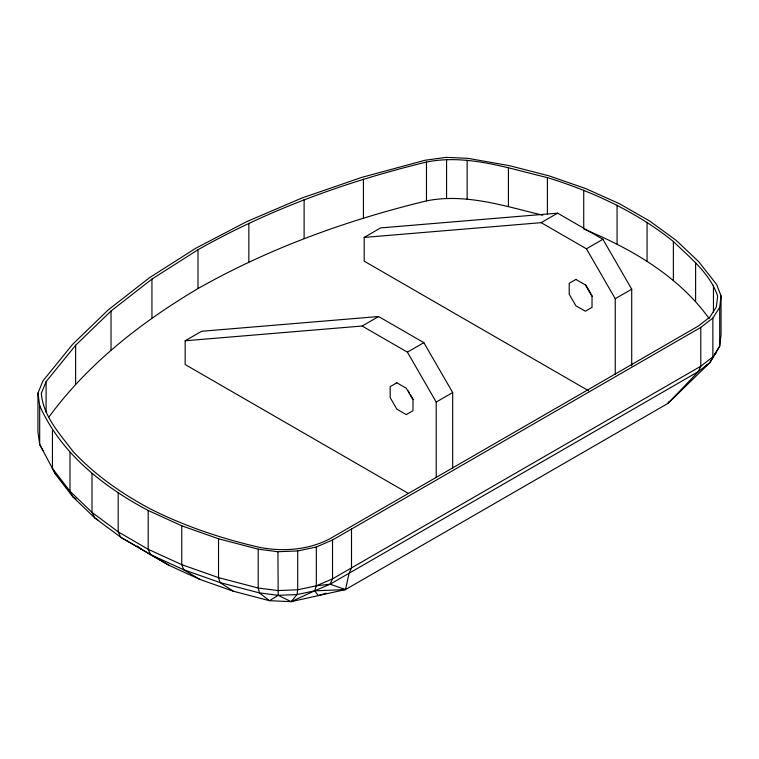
<?xml version="1.0" encoding="UTF-8"?>
<svg xmlns="http://www.w3.org/2000/svg" width="759" height="759" viewBox="0 0 759 759"><rect width="100%" height="100%" fill="white"/><g stroke="black" fill="none" stroke-linecap="round" stroke-linejoin="round"><path stroke-width="1.14" d="M49.05 416.852C88.272 363.438 141.354 322.139 197.995 288.581L198.004 249.739C269.322 209.323 346.958 181.354 426.473 162.047C467.25 153.916 508.056 168.28 547.391 177.587C592.58 191.619 636.336 211.666 673.366 241.495C689.959 257.69 710.026 273.335 717.653 296.038L716.363 306.902L709.855 317.11L698.375 326.019L330.118 538.634C308.515 550.028 283.135 551.907 259.417 547.334C221.799 538.653 185.025 526.366 150.481 509.004C121.933 493.805 95.169 475.172 73.016 451.463C59.97 433.977 42.94 416.055 41.356 393.257L46.1 381.654L75.634 345.26L111.032 311.01L151.942 279.094L198.004 249.739M37.95 393.105L39.686 405.6L39.686 444.432L55.635 474.517L73.016 497.022L94.828 517.999L120.747 537.249L169.219 565.427L199.788 579.392L233.298 591.214L269.445 600.692L291.133 601.659L345.478 589.582L667.948 403.399L709.855 362.679L719.703 346.151L719.703 307.31L721.05 295.887L716.638 284.502L698.622 261.589L676.165 240.366L649.609 220.992L619.316 203.659L585.654 188.555L548.966 175.841L509.612 165.709L467.952 158.337L446.311 157.341L425.182 160.225L361.844 177.359L302.224 197.9L246.684 221.628L195.594 248.354L149.305 277.851L108.195 309.919L72.617 344.339L42.94 380.904L37.95 393.105L37.95 431.947L39.686 444.432L42.997 450.694M719.703 307.31L712.862 318.049L700.785 327.414L332.527 540.019L316.313 546.992L316.313 585.834L314.691 590.825L291.133 601.659L278.183 595.322L259.417 592.902L220.119 582.599L183.706 569.753L150.481 554.573L148.204 549.317L148.204 510.475C103.281 486.718 60.635 453.18 39.686 405.6M148.204 510.475L181.762 525.807L218.526 538.776L258.202 549.174L258.202 588.016L259.417 592.902L269.445 600.692L278.183 595.322L296.997 594.582L314.691 590.825L330.118 584.193L332.527 578.861L332.527 540.019M669.258 401.435L667.948 403.399L698.375 371.578L709.855 362.679L719.703 346.151L721.05 334.728L721.05 295.887M291.133 601.659L296.997 594.582L297.708 589.781L297.708 550.949L316.313 546.992M714.646 354.064L716.363 352.461L714.475 353.808M704.314 367.09L707.084 364.889M408.541 493.511L185.158 364.538L185.158 340.772L201.619 331.275L378.589 316.522L423.864 342.66L452.677 392.555L452.677 468.104M588.604 390.743L364.187 261.172L364.187 237.415L380.648 227.909L557.628 213.156L602.902 239.294L631.706 289.188L631.706 365.923M185.158 340.772L362.128 326.019L378.589 316.522M364.187 237.415L541.167 222.662L557.628 213.156M362.128 326.019L407.403 352.157L423.864 342.66M541.167 222.662L586.432 248.8L602.902 239.294M436.216 477.61L436.216 402.061L452.677 392.555M615.245 374.244L615.245 298.695L631.706 289.188M52.447 429.651L52.447 468.493L69.989 491.206L92.01 512.391L118.186 531.831L148.204 549.317L181.762 564.649L218.526 577.618L258.202 588.016L277.927 590.559L297.708 589.781L316.313 585.834L330.118 584.193L698.375 371.578L700.785 366.246L700.785 327.414M197.995 288.581C269.322 248.165 346.958 220.186 426.473 200.888C465.656 193.004 504.972 206.182 542.808 215.243M316.313 585.834L332.527 578.861L700.785 366.246L712.862 356.891L712.862 318.049M326.171 593.187L318.306 595.616L314.691 590.825L345.478 589.582L349.093 573.235L351.502 567.903L351.502 529.061M258.202 549.174L277.927 551.727L297.708 550.949M343.153 589.345L345.478 589.582L330.118 584.193M709.172 318.6C678.48 275.982 631.441 248.743 583.728 229.019L583.728 190.177M169.219 565.427L120.747 537.249L118.186 531.831L118.186 492.989M97.845 519.801L94.828 517.999L92.01 512.391L92.01 473.55M199.788 579.392L183.706 569.753L181.762 564.649L181.762 525.807M76.004 498.872L73.016 497.022L69.989 491.206L69.989 452.373M233.298 591.214L220.119 582.599L218.526 577.618L218.526 538.776M137.275 546.082L141.867 549.488M586.432 248.8L615.245 298.695M585.663 284.701L592.352 296.276M407.403 352.157L436.216 402.061M408.304 390.961L409.424 392.887M410.534 394.813L413.313 399.642M52.447 468.493L55.635 474.517M278.183 595.322L277.927 551.727M713.46 285.204L713.46 312.272M695.614 262.519L695.614 301.351M673.366 241.495L673.366 280.327M647.066 222.311L647.066 261.143M617.067 205.139L617.067 243.981M547.391 177.587L547.391 214.066M508.416 167.549L508.416 206.391M467.155 160.253L467.155 199.095M446.567 159.305L446.567 198.137M426.473 162.047L426.473 200.888M363.438 179.096L363.438 217.937M304.112 199.532L304.112 238.373M248.848 223.155L248.848 261.997M151.942 279.094L151.942 317.936M111.032 311.01L111.032 349.842M75.634 345.26L75.634 384.101M46.1 381.654L46.1 412.251M396.853 382.802L390.173 386.654L390.173 397.574L396.853 409.139L406.302 414.604L412.991 410.742L412.991 399.832L406.302 388.257L396.853 382.802M575.891 279.435L569.203 283.297L569.203 294.207L575.891 305.782L585.341 311.237L592.02 307.376L592.02 296.465L585.341 284.891L575.891 279.435"/></g></svg>
